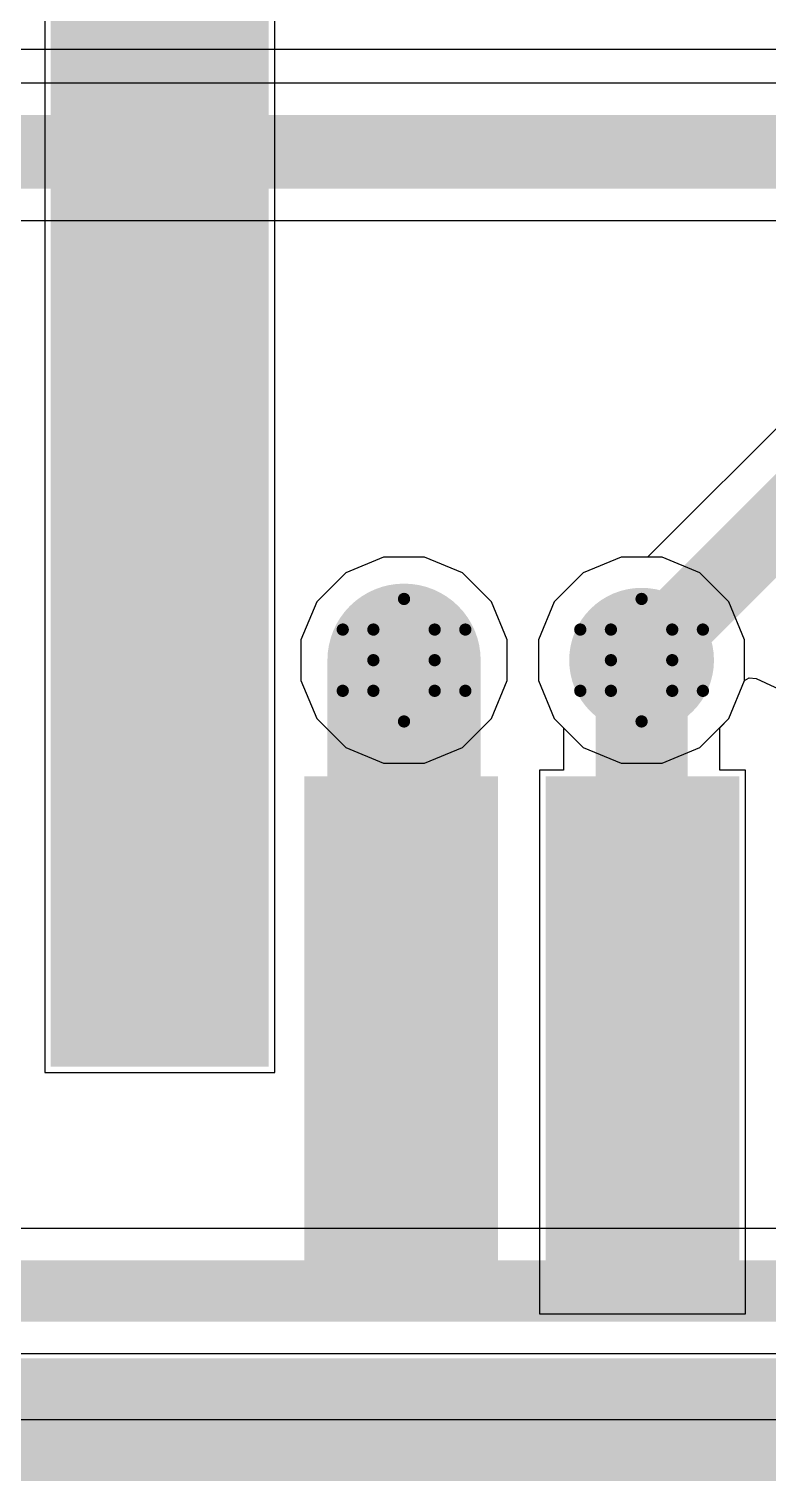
# Model space of a CAD drawing. Header units: inches. Extents: x -4 to 389, y 0 to 108.
# Drawn here: x 24.44 to 27.5, y -0.25 to 5.77 of the extents above; entities that cross this region are included whole.
import ezdxf

# ---------------------------------------------------------------- set-up
doc = ezdxf.new("R2010")
doc.units = ezdxf.units.IN
for name, color, linetype in [('Board Outline', 76, 'Continuous'), ('Bottom Layer', 5, 'Continuous'), ('Drill Drawing', 1, 'Continuous'), ('Signal_1', 16, 'Continuous'), ('Signal_2', 76, 'Continuous'), ('Top Layer', 1, 'Continuous'), ('Top Paste', 8, 'Continuous'), ('Top Solder', 216, 'Continuous'), ('Via Holes', 16, 'Continuous')]:
    doc.layers.add(name, color=color, linetype=linetype)

msp = doc.modelspace()

# ---------------------------------------------------------------- hatches: boundary and pattern name
at = {"layer": 'Bottom Layer'}
h = msp.add_hatch(color=5, dxfattribs=at)
edge = h.paths.add_edge_path()
edge.add_arc((25.9901, 3.1496), 0.3, 0, 360)
h = msp.add_hatch(color=5, dxfattribs=at)
edge = h.paths.add_edge_path()
edge.add_arc((26.9744, 3.1496), 0.3, 0, 360)
at = {"layer": 'Signal_1'}
h = msp.add_hatch(color=16, dxfattribs=at)
edge = h.paths.add_edge_path()
edge.add_arc((25.9901, 3.1496), 0.3, 0, 360)
h = msp.add_hatch(color=16, dxfattribs=at)
edge = h.paths.add_edge_path()
edge.add_arc((26.9744, 3.1496), 0.3, 0, 360)
at = {"layer": 'Signal_2'}
h = msp.add_hatch(color=76, dxfattribs=at)
edge = h.paths.add_edge_path()
edge.add_arc((25.9901, 3.1496), 0.3, 0, 360)
h = msp.add_hatch(color=76, dxfattribs=at)
edge = h.paths.add_edge_path()
edge.add_arc((26.9744, 3.1496), 0.3, 0, 360)
at = {"layer": 'Top Layer'}
for points in [[(25.3281, 1.5662), (24.6281, 1.5662), (24.6281, 5.7662), (25.3281, 5.7662)], [(26.2781, 0.5662), (25.6781, 0.5662), (25.6781, 2.5662), (26.2781, 2.5662)], [(27.2781, 0.5662), (26.6781, 0.5662), (26.6781, 2.5662), (27.2781, 2.5662)]]:
    msp.add_hatch(color=1, dxfattribs=at).paths.add_polyline_path(points)
h = msp.add_hatch(color=1, dxfattribs=at)
edge = h.paths.add_edge_path()
edge.add_arc((25.9901, 3.1496), 0.3, 0, 360)
h = msp.add_hatch(color=1, dxfattribs=at)
edge = h.paths.add_edge_path()
edge.add_arc((26.9744, 3.1496), 0.3, 0, 360)
at = {"layer": 'Top Paste'}
for points in [[(25.3281, 1.5662), (24.6281, 1.5662), (24.6281, 5.7662), (25.3281, 5.7662)], [(26.2781, 0.5662), (25.6781, 0.5662), (25.6781, 2.5662), (26.2781, 2.5662)], [(27.2781, 0.5662), (26.6781, 0.5662), (26.6781, 2.5662), (27.2781, 2.5662)]]:
    msp.add_hatch(color=8, dxfattribs=at).paths.add_polyline_path(points)
at = {"layer": 'Top Solder'}
for points in [[(25.4297, 1.4646), (24.5265, 1.4646), (24.5265, 5.8678), (25.4297, 5.8678)], [(26.3797, 0.4646), (25.5765, 0.4646), (25.5765, 2.6678), (26.3797, 2.6678)], [(27.3797, 0.4646), (26.5765, 0.4646), (26.5765, 2.6678), (27.3797, 2.6678)]]:
    msp.add_hatch(color=216, dxfattribs=at).paths.add_polyline_path(points)
at = {"layer": 'Via Holes'}
h = msp.add_hatch(color=7, dxfattribs=at)
edge = h.paths.add_edge_path()
edge.add_arc((25.9901, 3.1496), 0.15, 0, 360)
h = msp.add_hatch(color=7, dxfattribs=at)
edge = h.paths.add_edge_path()
edge.add_arc((26.9744, 3.1496), 0.15, 0, 360)

# ---------------------------------------------------------------- linework, layer by layer
at = {"layer": 'Board Outline'}
msp.add_lwpolyline([(0, 0, 0.508, 0.508, 0), (45.0088, 0, 0.508, 0.508, 0)], format="xyseb", dxfattribs=at)
at = {"layer": 'Bottom Layer'}
for p, q in [((17.771, 5.6841), (28.9744, 5.6841)), ((31.0038, 5.5427), (22.5552, 5.5427)), ((22.6732, 4.9729), (31.1218, 4.9729)), ((26.8895, 3.5766), (26.7325, 3.5116)), ((27.0593, 3.5766), (26.8895, 3.5766)), ((27.2163, 3.5116), (27.0593, 3.5766)), ((26.7325, 3.5116), (26.6124, 3.3915)), ((27.3364, 3.3915), (27.2163, 3.5116)), ((26.6124, 3.3915), (26.5474, 3.2345)), ((27.4014, 3.2345), (27.3364, 3.3915)), ((26.5474, 3.2345), (26.5474, 3.0647)), ((27.4014, 3.0647), (27.4014, 3.2345)), ((26.5474, 3.0647), (26.6124, 2.9077)), ((27.3364, 2.9077), (27.4014, 3.0647)), ((26.6124, 2.9077), (26.7325, 2.7876)), ((27.2163, 2.7876), (27.3364, 2.9077)), ((26.7325, 2.7876), (26.8895, 2.7226)), ((27.0593, 2.7226), (27.2163, 2.7876)), ((26.8895, 2.7226), (27.0593, 2.7226)), ((45.0088, 0), (0, 0))]:
    msp.add_line(p, q, dxfattribs=at)
msp.add_lwpolyline([(22.5552, 5.2578, 0.3048, 0.3048, 0), (31.1218, 5.2578, 0.3048, 0.3048, 0)], format="xyseb", dxfattribs=at)
at = {"layer": 'Drill Drawing'}
for points in [[(25.8631, 3.2766, 0.0508, 0.0508, 0), (25.9901, 3.4036, 0.0508, 0.0508, 0)], [(25.9901, 3.4036, 0.0508, 0.0508, 0), (26.1171, 3.2766, 0.0508, 0.0508, 0)], [(26.8474, 3.2766, 0.0508, 0.0508, 0), (26.9744, 3.4036, 0.0508, 0.0508, 0)], [(26.9744, 3.4036, 0.0508, 0.0508, 0), (27.1014, 3.2766, 0.0508, 0.0508, 0)], [(25.7361, 3.2766, 0.0508, 0.0508, 0), (25.8631, 3.1496, 0.0508, 0.0508, 0)], [(25.7361, 3.2766, 0.0508, 0.0508, 0), (25.8631, 3.2766, 0.0508, 0.0508, 0)], [(26.1171, 3.2766, 0.0508, 0.0508, 0), (26.2441, 3.2766, 0.0508, 0.0508, 0)], [(26.1171, 3.1496, 0.0508, 0.0508, 0), (26.2441, 3.2766, 0.0508, 0.0508, 0)], [(26.7204, 3.2766, 0.0508, 0.0508, 0), (26.8474, 3.1496, 0.0508, 0.0508, 0)], [(26.7204, 3.2766, 0.0508, 0.0508, 0), (26.8474, 3.2766, 0.0508, 0.0508, 0)], [(27.1014, 3.2766, 0.0508, 0.0508, 0), (27.2284, 3.2766, 0.0508, 0.0508, 0)], [(27.1014, 3.1496, 0.0508, 0.0508, 0), (27.2284, 3.2766, 0.0508, 0.0508, 0)], [(25.7361, 3.0226, 0.0508, 0.0508, 0), (25.8631, 3.1496, 0.0508, 0.0508, 0)], [(26.1171, 3.1496, 0.0508, 0.0508, 0), (26.2441, 3.0226, 0.0508, 0.0508, 0)], [(26.7204, 3.0226, 0.0508, 0.0508, 0), (26.8474, 3.1496, 0.0508, 0.0508, 0)], [(27.1014, 3.1496, 0.0508, 0.0508, 0), (27.2284, 3.0226, 0.0508, 0.0508, 0)], [(25.7361, 3.0226, 0.0508, 0.0508, 0), (25.8631, 3.0226, 0.0508, 0.0508, 0)], [(25.8631, 3.0226, 0.0508, 0.0508, 0), (25.9901, 2.8956, 0.0508, 0.0508, 0)], [(25.9901, 2.8956, 0.0508, 0.0508, 0), (26.1171, 3.0226, 0.0508, 0.0508, 0)], [(26.1171, 3.0226, 0.0508, 0.0508, 0), (26.2441, 3.0226, 0.0508, 0.0508, 0)], [(26.7204, 3.0226, 0.0508, 0.0508, 0), (26.8474, 3.0226, 0.0508, 0.0508, 0)], [(26.8474, 3.0226, 0.0508, 0.0508, 0), (26.9744, 2.8956, 0.0508, 0.0508, 0)], [(26.9744, 2.8956, 0.0508, 0.0508, 0), (27.1014, 3.0226, 0.0508, 0.0508, 0)], [(27.1014, 3.0226, 0.0508, 0.0508, 0), (27.2284, 3.0226, 0.0508, 0.0508, 0)]]:
    msp.add_lwpolyline(points, format="xyseb", dxfattribs=at)
for points in [[(25.9774, 3.4036, 0.0254, 0.0254, 1), (26.0028, 3.4036, 0.0254, 0.0254, 1)], [(25.9774, 3.4036, 0.0254, 0.0254, 1), (26.0028, 3.4036, 0.0254, 0.0254, 1)], [(26.9617, 3.4036, 0.0254, 0.0254, 1), (26.9871, 3.4036, 0.0254, 0.0254, 1)], [(26.9617, 3.4036, 0.0254, 0.0254, 1), (26.9871, 3.4036, 0.0254, 0.0254, 1)], [(25.7234, 3.2766, 0.0254, 0.0254, 1), (25.7488, 3.2766, 0.0254, 0.0254, 1)], [(25.7234, 3.2766, 0.0254, 0.0254, 1), (25.7488, 3.2766, 0.0254, 0.0254, 1)], [(25.8504, 3.2766, 0.0254, 0.0254, 1), (25.8758, 3.2766, 0.0254, 0.0254, 1)], [(25.8504, 3.2766, 0.0254, 0.0254, 1), (25.8758, 3.2766, 0.0254, 0.0254, 1)], [(26.1044, 3.2766, 0.0254, 0.0254, 1), (26.1298, 3.2766, 0.0254, 0.0254, 1)], [(26.1044, 3.2766, 0.0254, 0.0254, 1), (26.1298, 3.2766, 0.0254, 0.0254, 1)], [(26.2314, 3.2766, 0.0254, 0.0254, 1), (26.2568, 3.2766, 0.0254, 0.0254, 1)], [(26.2314, 3.2766, 0.0254, 0.0254, 1), (26.2568, 3.2766, 0.0254, 0.0254, 1)], [(26.7077, 3.2766, 0.0254, 0.0254, 1), (26.7331, 3.2766, 0.0254, 0.0254, 1)], [(26.7077, 3.2766, 0.0254, 0.0254, 1), (26.7331, 3.2766, 0.0254, 0.0254, 1)], [(26.8347, 3.2766, 0.0254, 0.0254, 1), (26.8601, 3.2766, 0.0254, 0.0254, 1)], [(26.8347, 3.2766, 0.0254, 0.0254, 1), (26.8601, 3.2766, 0.0254, 0.0254, 1)], [(27.0887, 3.2766, 0.0254, 0.0254, 1), (27.1141, 3.2766, 0.0254, 0.0254, 1)], [(27.0887, 3.2766, 0.0254, 0.0254, 1), (27.1141, 3.2766, 0.0254, 0.0254, 1)], [(27.2157, 3.2766, 0.0254, 0.0254, 1), (27.2411, 3.2766, 0.0254, 0.0254, 1)], [(27.2157, 3.2766, 0.0254, 0.0254, 1), (27.2411, 3.2766, 0.0254, 0.0254, 1)], [(25.8504, 3.1496, 0.0254, 0.0254, 1), (25.8758, 3.1496, 0.0254, 0.0254, 1)], [(25.8504, 3.1496, 0.0254, 0.0254, 1), (25.8758, 3.1496, 0.0254, 0.0254, 1)], [(26.1044, 3.1496, 0.0254, 0.0254, 1), (26.1298, 3.1496, 0.0254, 0.0254, 1)], [(26.1044, 3.1496, 0.0254, 0.0254, 1), (26.1298, 3.1496, 0.0254, 0.0254, 1)], [(26.8347, 3.1496, 0.0254, 0.0254, 1), (26.8601, 3.1496, 0.0254, 0.0254, 1)], [(26.8347, 3.1496, 0.0254, 0.0254, 1), (26.8601, 3.1496, 0.0254, 0.0254, 1)], [(27.0887, 3.1496, 0.0254, 0.0254, 1), (27.1141, 3.1496, 0.0254, 0.0254, 1)], [(27.0887, 3.1496, 0.0254, 0.0254, 1), (27.1141, 3.1496, 0.0254, 0.0254, 1)], [(25.7234, 3.0226, 0.0254, 0.0254, 1), (25.7488, 3.0226, 0.0254, 0.0254, 1)], [(25.7234, 3.0226, 0.0254, 0.0254, 1), (25.7488, 3.0226, 0.0254, 0.0254, 1)], [(25.8504, 3.0226, 0.0254, 0.0254, 1), (25.8758, 3.0226, 0.0254, 0.0254, 1)], [(25.8504, 3.0226, 0.0254, 0.0254, 1), (25.8758, 3.0226, 0.0254, 0.0254, 1)], [(26.1044, 3.0226, 0.0254, 0.0254, 1), (26.1298, 3.0226, 0.0254, 0.0254, 1)], [(26.1044, 3.0226, 0.0254, 0.0254, 1), (26.1298, 3.0226, 0.0254, 0.0254, 1)], [(26.2314, 3.0226, 0.0254, 0.0254, 1), (26.2568, 3.0226, 0.0254, 0.0254, 1)], [(26.2314, 3.0226, 0.0254, 0.0254, 1), (26.2568, 3.0226, 0.0254, 0.0254, 1)], [(26.7077, 3.0226, 0.0254, 0.0254, 1), (26.7331, 3.0226, 0.0254, 0.0254, 1)], [(26.7077, 3.0226, 0.0254, 0.0254, 1), (26.7331, 3.0226, 0.0254, 0.0254, 1)], [(26.8347, 3.0226, 0.0254, 0.0254, 1), (26.8601, 3.0226, 0.0254, 0.0254, 1)], [(26.8347, 3.0226, 0.0254, 0.0254, 1), (26.8601, 3.0226, 0.0254, 0.0254, 1)], [(27.0887, 3.0226, 0.0254, 0.0254, 1), (27.1141, 3.0226, 0.0254, 0.0254, 1)], [(27.0887, 3.0226, 0.0254, 0.0254, 1), (27.1141, 3.0226, 0.0254, 0.0254, 1)], [(27.2157, 3.0226, 0.0254, 0.0254, 1), (27.2411, 3.0226, 0.0254, 0.0254, 1)], [(27.2157, 3.0226, 0.0254, 0.0254, 1), (27.2411, 3.0226, 0.0254, 0.0254, 1)], [(25.9774, 2.8956, 0.0254, 0.0254, 1), (26.0028, 2.8956, 0.0254, 0.0254, 1)], [(25.9774, 2.8956, 0.0254, 0.0254, 1), (26.0028, 2.8956, 0.0254, 0.0254, 1)], [(26.9617, 2.8956, 0.0254, 0.0254, 1), (26.9871, 2.8956, 0.0254, 0.0254, 1)], [(26.9617, 2.8956, 0.0254, 0.0254, 1), (26.9871, 2.8956, 0.0254, 0.0254, 1)]]:
    msp.add_lwpolyline(points, format="xyseb", close=True, dxfattribs=at)
at = {"layer": 'Signal_1'}
for p, q in [((27.7636, 4.3416), (26.9985, 3.5766)), ((25.9052, 3.5766), (25.7483, 3.5116)), ((26.0751, 3.5766), (25.9052, 3.5766)), ((26.232, 3.5116), (26.0751, 3.5766)), ((26.8895, 3.5766), (26.7325, 3.5116)), ((26.9985, 3.5766), (26.8895, 3.5766)), ((25.7483, 3.5116), (25.6282, 3.3915)), ((26.3521, 3.3915), (26.232, 3.5116)), ((26.7325, 3.5116), (26.6124, 3.3915)), ((25.6282, 3.3915), (25.5631, 3.2345)), ((26.4171, 3.2345), (26.3521, 3.3915)), ((26.6124, 3.3915), (26.5474, 3.2345)), ((25.5631, 3.2345), (25.5631, 3.0647)), ((26.4171, 3.0647), (26.4171, 3.2345)), ((26.5474, 3.2345), (26.5474, 3.0647)), ((27.4014, 3.0647), (27.4199, 3.0767)), ((27.4199, 3.0767), (27.449, 3.0739)), ((27.449, 3.0739), (27.5654, 3.0199)), ((25.5631, 3.0647), (25.6282, 2.9077)), ((26.3521, 2.9077), (26.4171, 3.0647)), ((26.5474, 3.0647), (26.6124, 2.9077)), ((27.3364, 2.9077), (27.4014, 3.0647)), ((25.6282, 2.9077), (25.7483, 2.7876)), ((26.232, 2.7876), (26.3521, 2.9077)), ((26.6124, 2.9077), (26.7325, 2.7876)), ((27.2163, 2.7876), (27.3364, 2.9077)), ((25.7483, 2.7876), (25.9052, 2.7226)), ((26.0751, 2.7226), (26.232, 2.7876)), ((26.7325, 2.7876), (26.8895, 2.7226)), ((27.0593, 2.7226), (27.2163, 2.7876)), ((25.9052, 2.7226), (26.0751, 2.7226)), ((26.8895, 2.7226), (27.0593, 2.7226)), ((28.5881, 0.7924), (22.7085, 0.7924)), ((5.5118, 0.2744), (28.6954, 0.2744)), ((45.0088, 0), (0, 0))]:
    msp.add_line(p, q, dxfattribs=at)
for points in [[(26.9748, 3.15, 0.3048, 0.3048, 0), (27.965, 4.1402, 0.3048, 0.3048, 0)], [(5.5118, 0.5334, 0.254, 0.254, 0), (28.6954, 0.5334, 0.254, 0.254, 0)]]:
    msp.add_lwpolyline(points, format="xyseb", dxfattribs=at)
msp.add_lwpolyline([(26.8986, 3.15, 0.1524, 0.1524, 1), (27.051, 3.15, 0.1524, 0.1524, 1)], format="xyseb", close=True, dxfattribs=at)
at = {"layer": 'Signal_2'}
for p, q in [((25.9052, 3.5766), (25.7483, 3.5116)), ((26.0751, 3.5766), (25.9052, 3.5766)), ((26.232, 3.5116), (26.0751, 3.5766)), ((26.8895, 3.5766), (26.7325, 3.5116)), ((27.0593, 3.5766), (26.8895, 3.5766)), ((27.2163, 3.5116), (27.0593, 3.5766)), ((25.7483, 3.5116), (25.6282, 3.3915)), ((26.3521, 3.3915), (26.232, 3.5116)), ((26.7325, 3.5116), (26.6124, 3.3915)), ((27.3364, 3.3915), (27.2163, 3.5116)), ((25.6282, 3.3915), (25.5631, 3.2345)), ((26.4171, 3.2345), (26.3521, 3.3915)), ((26.6124, 3.3915), (26.5474, 3.2345)), ((27.4014, 3.2345), (27.3364, 3.3915)), ((25.5631, 3.2345), (25.5631, 3.0647)), ((26.4171, 3.0647), (26.4171, 3.2345)), ((26.5474, 3.2345), (26.5474, 3.0647)), ((27.4014, 3.0647), (27.4014, 3.2345)), ((25.5631, 3.0647), (25.6282, 2.9077)), ((26.3521, 2.9077), (26.4171, 3.0647)), ((26.5474, 3.0647), (26.6124, 2.9077)), ((27.3364, 2.9077), (27.4014, 3.0647)), ((25.6282, 2.9077), (25.7483, 2.7876)), ((26.232, 2.7876), (26.3521, 2.9077)), ((26.6124, 2.9077), (26.7325, 2.7876)), ((27.2163, 2.7876), (27.3364, 2.9077)), ((25.7483, 2.7876), (25.9052, 2.7226)), ((26.0751, 2.7226), (26.232, 2.7876)), ((26.7325, 2.7876), (26.8895, 2.7226)), ((27.0593, 2.7226), (27.2163, 2.7876)), ((25.9052, 2.7226), (26.0751, 2.7226)), ((26.8895, 2.7226), (27.0593, 2.7226)), ((45.0088, 0), (0, 0))]:
    msp.add_line(p, q, dxfattribs=at)
at = {"layer": 'Top Layer'}
for p, q in [((24.5011, 5.8932), (24.5011, 1.4392)), ((25.4551, 1.4392), (25.4551, 5.8932)), ((26.8895, 3.5766), (26.7325, 3.5116)), ((27.0593, 3.5766), (26.8895, 3.5766)), ((27.2163, 3.5116), (27.0593, 3.5766)), ((26.7325, 3.5116), (26.6124, 3.3915)), ((27.3364, 3.3915), (27.2163, 3.5116)), ((26.6124, 3.3915), (26.5474, 3.2345)), ((27.4014, 3.2345), (27.3364, 3.3915)), ((26.5474, 3.2345), (26.5474, 3.0647)), ((27.4014, 3.0647), (27.4014, 3.2345)), ((26.5474, 3.0647), (26.6124, 2.9077)), ((27.3364, 2.9077), (27.4014, 3.0647)), ((26.6124, 2.9077), (26.6507, 2.8695)), ((27.2981, 2.8695), (27.3364, 2.9077)), ((26.6507, 2.8695), (26.6507, 2.6932)), ((27.2981, 2.6932), (27.2981, 2.8695)), ((26.6507, 2.6932), (26.5511, 2.6932)), ((26.5511, 2.6932), (26.5511, 0.4392)), ((27.4051, 2.6932), (27.2981, 2.6932)), ((27.4051, 0.4392), (27.4051, 2.6932)), ((24.5011, 1.4392), (25.4551, 1.4392)), ((26.5511, 0.4392), (27.4051, 0.4392)), ((45.0088, 0), (0, 0))]:
    msp.add_line(p, q, dxfattribs=at)
for points in [[(25.9901, 1.5487, 0.635, 0.635, 0), (25.9901, 3.1496, 0.635, 0.635, 0)], [(26.9744, 1.5322, 0.381, 0.381, 0), (26.9744, 3.1496, 0.381, 0.381, 0)]]:
    msp.add_lwpolyline(points, format="xyseb", dxfattribs=at)
for points in [[(25.8314, 3.1496, 0.3175, 0.3175, 1), (26.1489, 3.1496, 0.3175, 0.3175, 1)], [(26.8791, 3.1496, 0.1905, 0.1905, 1), (27.0696, 3.1496, 0.1905, 0.1905, 1)], [(25.8314, 1.5487, 0.3175, 0.3175, 1), (26.1489, 1.5487, 0.3175, 0.3175, 1)], [(26.8791, 1.5322, 0.1905, 0.1905, 1), (27.0696, 1.5322, 0.1905, 0.1905, 1)]]:
    msp.add_lwpolyline(points, format="xyseb", close=True, dxfattribs=at)

doc.saveas('drawing.dxf')
